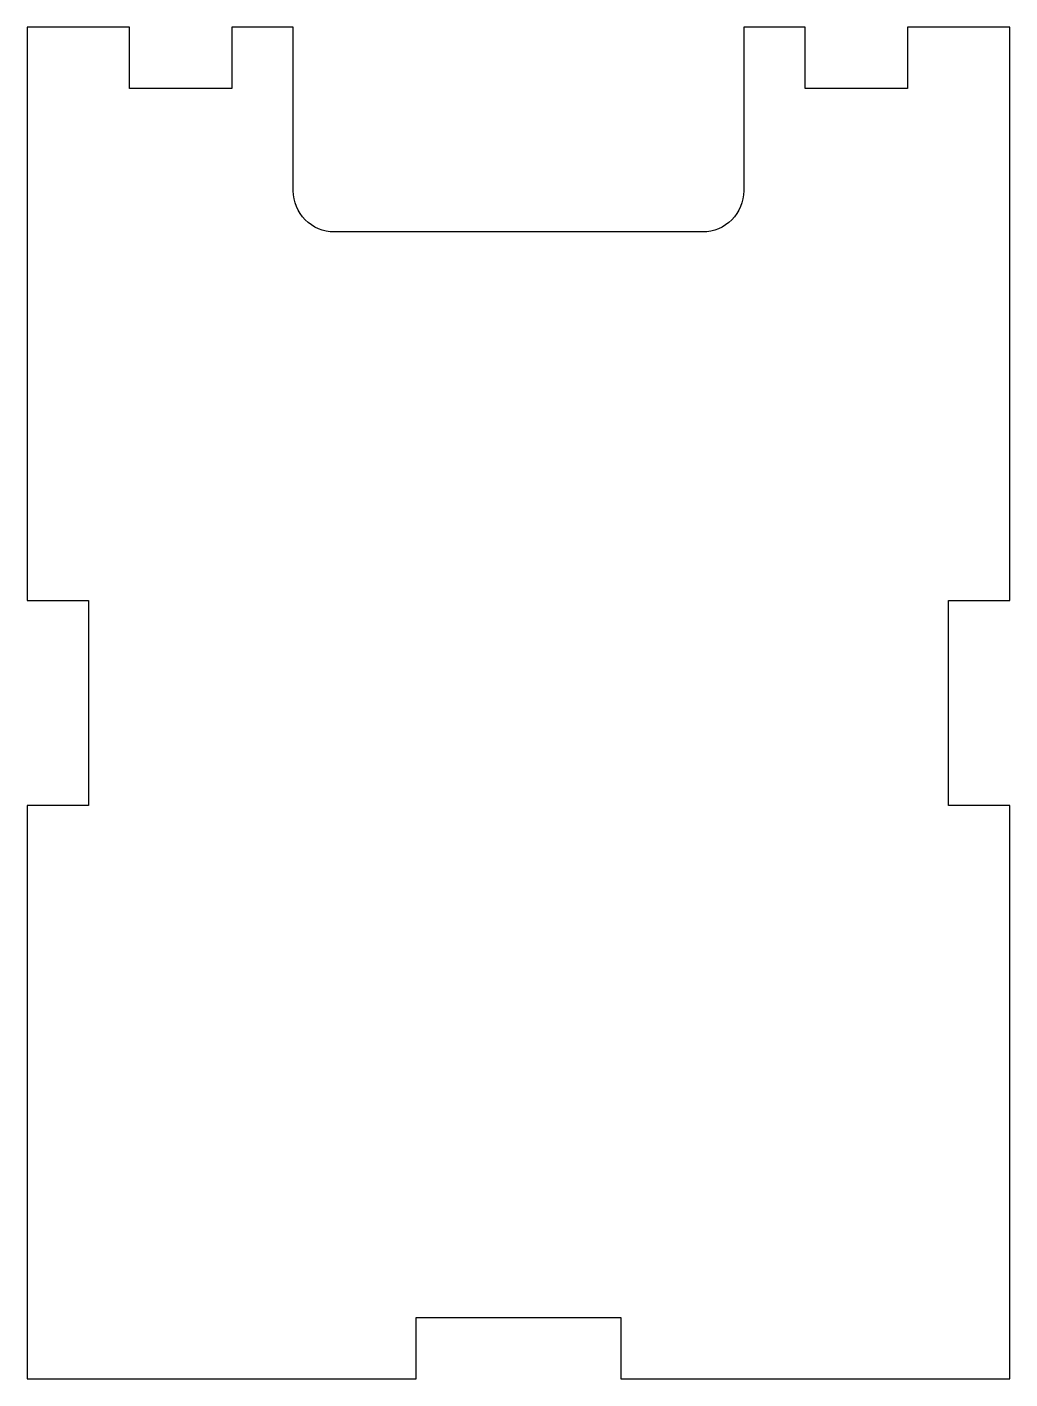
# Model space of a CAD drawing. Header units: millimetres. Extents: x -48 to 0, y 0 to 66.
import ezdxf

# ---------------------------------------------------------------- set-up
doc = ezdxf.new("R2010")
doc.units = ezdxf.units.MM

msp = doc.modelspace()

# ---------------------------------------------------------------- linework, layer by layer
msp.add_lwpolyline([(-19, 0), (0, 0), (0, 28), (-3, 28), (-3, 38), (0, 38), (0, 66), (-5, 66), (-5, 63), (-10, 63), (-10, 66), (-13, 66), (-13, 58, -0.414214), (-15, 56), (-33, 56, -0.414214), (-35, 58), (-35, 66), (-38, 66), (-38, 63), (-43, 63), (-43, 66), (-48, 66), (-48, 38), (-45, 38), (-45, 28), (-48, 28), (-48, 0), (-29, 0), (-29, 3), (-19, 3)], format="xyb", close=True)

doc.saveas('drawing.dxf')
